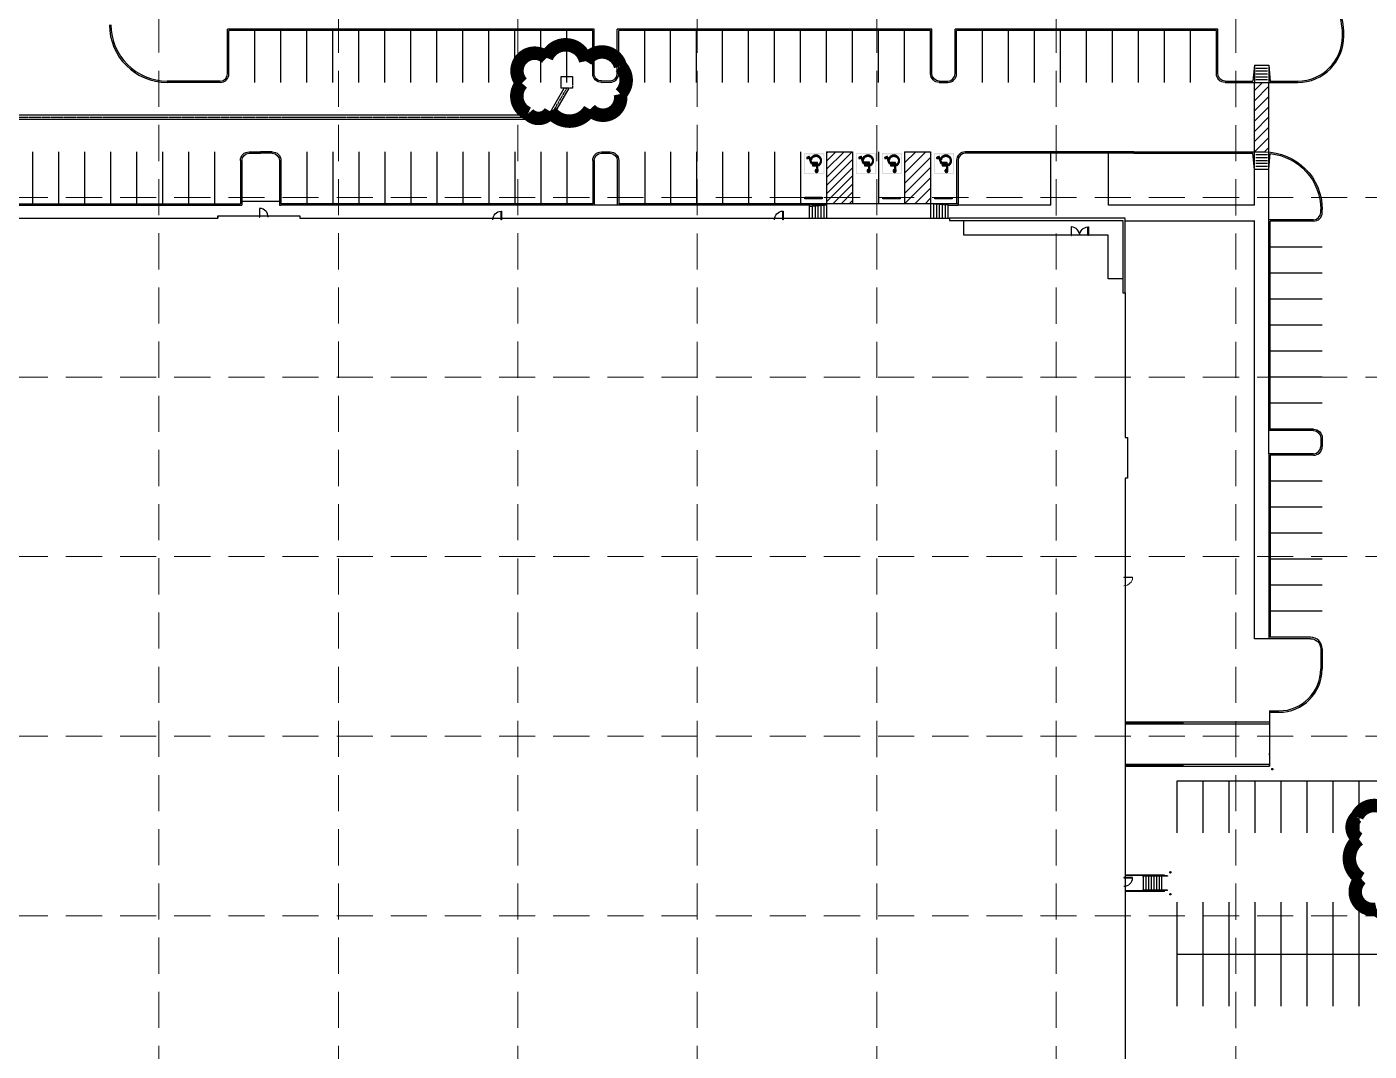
# Model space of a CAD drawing. Header units: inches. Extents: x 2412594 to 2415086, y 7034205 to 7038188.
# Drawn here: x 2413546.1 to 2414010.9, y 7036460.4 to 7036814.9 of the extents above; entities that cross this region are included whole.
import ezdxf

# ---------------------------------------------------------------- set-up
doc = ezdxf.new("R2010")
doc.units = ezdxf.units.IN
doc.header["$MEASUREMENT"] = 0
for name, pattern in [('2752-06.112 Base Storm$0$CNTRLN', [1.125, 0.75, -0.125, 0.125, -0.125]), ('HIDDEN', [0.375, 0.25, -0.125]), ('HIDDEN2', [0.1875, 0.125, -0.0625])]:
    doc.linetypes.add(name, pattern=pattern)
for name, color, linetype in [('2752-06.112 Base Storm$0$P-STORM', 11, 'Continuous'), ('GRID', 254, 'HIDDEN'), ('LEGEND', 7, 'Continuous'), ('P-BLDG', 7, 'Continuous'), ('P-PVMT', 3, 'Continuous'), ('P-STRIPE', 10, 'Continuous'), ('STORM', 5, '2752-06.112 Base Storm$0$CNTRLN')]:
    doc.layers.add(name, color=color, linetype=linetype)

msp = doc.modelspace()

# ---------------------------------------------------------------- hatches: boundary and pattern name
at = {"layer": 'P-STRIPE'}
h = msp.add_hatch(dxfattribs=at)
h.set_pattern_fill('ANSI31', color=252, scale=20, style=0)
h.set_pattern_definition([(45, (2413971.18, 7036771.6093), (-1.76777, 1.76777), [])])
h.paths.add_polyline_path([(2413976.18, 7036795.61), (2413971.18, 7036795.61), (2413971.18, 7036771.61), (2413974.68, 7036771.61, -0.01877), (2413976.18, 7036771.55)])
h = msp.add_hatch(color=252, dxfattribs=at)
edge = h.paths.add_edge_path()
edge.add_spline(control_points=[(2413817.64, 7036769.45), (2413818.9, 7036771.83), (2413820.77, 7036769.9), (2413822.65, 7036767.96), (2413820.23, 7036766.78), (2413820.21, 7036767.01), (2413820.19, 7036767.24), (2413822.13, 7036768.47), (2413820.25, 7036769.79), (2413818.37, 7036771.11), (2413817.87, 7036768.87), (2413817.75, 7036769.16), (2413817.64, 7036769.45)], knot_values=[0, 0, 0, 0.125, 0.125, 0.25, 0.25, 0.5, 0.5, 0.625, 0.625, 0.75, 0.75, 1, 1, 1], weights=[1, 0.588082, 1, 0.588082, 1, 1, 1, 0.555567, 1, 0.555567, 1, 1, 1], degree=2, periodic=0)
h = msp.add_hatch(color=252, dxfattribs=at)
edge = h.paths.add_edge_path()
edge.add_spline(control_points=[(2413835.64, 7036769.47), (2413836.9, 7036771.85), (2413838.78, 7036769.92), (2413840.66, 7036767.99), (2413838.24, 7036766.8), (2413838.22, 7036767.03), (2413838.2, 7036767.26), (2413840.14, 7036768.49), (2413838.26, 7036769.82), (2413836.37, 7036771.14), (2413835.87, 7036768.89), (2413835.76, 7036769.18), (2413835.64, 7036769.47)], knot_values=[0, 0, 0, 0.125, 0.125, 0.25, 0.25, 0.5, 0.5, 0.625, 0.625, 0.75, 0.75, 1, 1, 1], weights=[1, 0.588082, 1, 0.588082, 1, 1, 1, 0.555567, 1, 0.555567, 1, 1, 1], degree=2, periodic=0)
h = msp.add_hatch(color=252, dxfattribs=at)
edge = h.paths.add_edge_path()
edge.add_spline(control_points=[(2413844.64, 7036769.45), (2413845.9, 7036771.83), (2413847.78, 7036769.9), (2413849.65, 7036767.96), (2413847.24, 7036766.78), (2413847.22, 7036767.01), (2413847.2, 7036767.24), (2413849.14, 7036768.47), (2413847.26, 7036769.79), (2413845.37, 7036771.11), (2413844.87, 7036768.87), (2413844.76, 7036769.16), (2413844.64, 7036769.45)], knot_values=[0, 0, 0, 0.125, 0.125, 0.25, 0.25, 0.5, 0.5, 0.625, 0.625, 0.75, 0.75, 1, 1, 1], weights=[1, 0.588082, 1, 0.588082, 1, 1, 1, 0.555567, 1, 0.555567, 1, 1, 1], degree=2, periodic=0)
h = msp.add_hatch(dxfattribs=at)
h.set_pattern_fill('ANSI31', color=252, scale=20, style=0)
h.set_pattern_definition([(45, (2413850.0533, 7036753.6093), (-1.76777, 1.76777), [])])
h.paths.add_polyline_path([(2413859.05, 7036771.61), (2413850.05, 7036771.61), (2413850.05, 7036753.61), (2413859.05, 7036753.61)])
h = msp.add_hatch(color=252, dxfattribs=at)
edge = h.paths.add_edge_path()
edge.add_spline(control_points=[(2413862.61, 7036769.45), (2413863.87, 7036771.83), (2413865.75, 7036769.9), (2413867.62, 7036767.96), (2413865.2, 7036766.78), (2413865.18, 7036767.01), (2413865.16, 7036767.24), (2413867.11, 7036768.47), (2413865.22, 7036769.79), (2413863.34, 7036771.11), (2413862.84, 7036768.87), (2413862.72, 7036769.16), (2413862.61, 7036769.45)], knot_values=[0, 0, 0, 0.125, 0.125, 0.25, 0.25, 0.5, 0.5, 0.625, 0.625, 0.75, 0.75, 1, 1, 1], weights=[1, 0.588082, 1, 0.588082, 1, 1, 1, 0.555567, 1, 0.555567, 1, 1, 1], degree=2, periodic=0)
h = msp.add_hatch(color=252, dxfattribs=at)
h.paths.add_polyline_path([(2413821.97, 7036770.8), (2413821.97, 7036764.29), (2413815.45, 7036764.29), (2413815.45, 7036770.8)], flags=16)
h.paths.add_polyline_path([(2413822.21, 7036771.05), (2413815.21, 7036771.05), (2413815.21, 7036764.05), (2413822.21, 7036764.05)])
h = msp.add_hatch(color=252, dxfattribs=at)
edge = h.paths.add_edge_path()
edge.add_spline(control_points=[(2413819.85, 7036767.96), (2413819.98, 7036766.51), (2413820.1, 7036765.07), (2413820.1, 7036765.07), (2413820.1, 7036765.07), (2413820.15, 7036764.5), (2413819.58, 7036764.49), (2413819.01, 7036764.48), (2413819.04, 7036765.05), (2413819.07, 7036765.62), (2413819.64, 7036765.55), (2413819.59, 7036766.15), (2413819.53, 7036766.75), (2413818.82, 7036766.75), (2413818.11, 7036766.75), (2413818.11, 7036766.97), (2413818.11, 7036767.18), (2413818.81, 7036767.18), (2413819.5, 7036767.18), (2413819.48, 7036767.36), (2413819.47, 7036767.54), (2413818.55, 7036767.54), (2413817.64, 7036767.54), (2413817.25, 7036768.5), (2413816.87, 7036769.47), (2413816.58, 7036769.36), (2413816.28, 7036769.24), (2413816.2, 7036769.44), (2413816.13, 7036769.63), (2413816.62, 7036769.83), (2413817.11, 7036770.02), (2413817.52, 7036768.99), (2413817.93, 7036767.96), (2413818.89, 7036767.96), (2413819.85, 7036767.96)], knot_values=[0, 0, 0, 0.066667, 0.066667, 0.133333, 0.133333, 0.155556, 0.155556, 0.177778, 0.177778, 0.2, 0.2, 0.266667, 0.266667, 0.333333, 0.333333, 0.4, 0.4, 0.466667, 0.466667, 0.533333, 0.533333, 0.6, 0.6, 0.666667, 0.666667, 0.733333, 0.733333, 0.8, 0.8, 0.866667, 0.866667, 0.933333, 0.933333, 1, 1, 1], weights=[1, 1, 1, 1, 1, 0.682014, 1, 0.682014, 1, 0.682014, 1, 1, 1, 1, 1, 1, 1, 1, 1, 1, 1, 1, 1, 1, 1, 1, 1, 1, 1, 1, 1, 1, 1, 1, 1], degree=2, periodic=0)
h = msp.add_hatch(color=252, dxfattribs=at)
h.paths.add_polyline_path([(2413839.97, 7036770.83), (2413839.97, 7036764.31), (2413833.46, 7036764.31), (2413833.46, 7036770.83)], flags=16)
h.paths.add_polyline_path([(2413840.21, 7036771.07), (2413833.22, 7036771.07), (2413833.22, 7036764.07), (2413840.21, 7036764.07)])
h = msp.add_hatch(color=252, dxfattribs=at)
edge = h.paths.add_edge_path()
edge.add_spline(control_points=[(2413837.86, 7036767.98), (2413837.98, 7036766.54), (2413838.11, 7036765.09), (2413838.11, 7036765.09), (2413838.11, 7036765.09), (2413838.16, 7036764.52), (2413837.59, 7036764.51), (2413837.02, 7036764.5), (2413837.05, 7036765.07), (2413837.08, 7036765.64), (2413837.64, 7036765.57), (2413837.59, 7036766.18), (2413837.54, 7036766.78), (2413836.83, 7036766.78), (2413836.12, 7036766.78), (2413836.12, 7036766.99), (2413836.12, 7036767.2), (2413836.81, 7036767.2), (2413837.5, 7036767.2), (2413837.49, 7036767.38), (2413837.47, 7036767.56), (2413836.56, 7036767.56), (2413835.64, 7036767.56), (2413835.26, 7036768.53), (2413834.87, 7036769.5), (2413834.58, 7036769.38), (2413834.29, 7036769.26), (2413834.21, 7036769.46), (2413834.13, 7036769.65), (2413834.62, 7036769.85), (2413835.11, 7036770.04), (2413835.52, 7036769.01), (2413835.93, 7036767.98), (2413836.89, 7036767.98), (2413837.86, 7036767.98)], knot_values=[0, 0, 0, 0.066667, 0.066667, 0.133333, 0.133333, 0.155556, 0.155556, 0.177778, 0.177778, 0.2, 0.2, 0.266667, 0.266667, 0.333333, 0.333333, 0.4, 0.4, 0.466667, 0.466667, 0.533333, 0.533333, 0.6, 0.6, 0.666667, 0.666667, 0.733333, 0.733333, 0.8, 0.8, 0.866667, 0.866667, 0.933333, 0.933333, 1, 1, 1], weights=[1, 1, 1, 1, 1, 0.682014, 1, 0.682014, 1, 0.682014, 1, 1, 1, 1, 1, 1, 1, 1, 1, 1, 1, 1, 1, 1, 1, 1, 1, 1, 1, 1, 1, 1, 1, 1, 1], degree=2, periodic=0)
h = msp.add_hatch(color=252, dxfattribs=at)
h.paths.add_polyline_path([(2413848.97, 7036770.8), (2413848.97, 7036764.29), (2413842.46, 7036764.29), (2413842.46, 7036770.8)], flags=16)
h.paths.add_polyline_path([(2413849.21, 7036771.05), (2413842.22, 7036771.05), (2413842.22, 7036764.05), (2413849.21, 7036764.05)])
h = msp.add_hatch(color=252, dxfattribs=at)
edge = h.paths.add_edge_path()
edge.add_spline(control_points=[(2413846.86, 7036767.96), (2413846.98, 7036766.51), (2413847.11, 7036765.07), (2413847.11, 7036765.07), (2413847.11, 7036765.07), (2413847.16, 7036764.5), (2413846.59, 7036764.49), (2413846.02, 7036764.48), (2413846.05, 7036765.05), (2413846.08, 7036765.62), (2413846.64, 7036765.55), (2413846.59, 7036766.15), (2413846.54, 7036766.75), (2413845.83, 7036766.75), (2413845.12, 7036766.75), (2413845.12, 7036766.97), (2413845.12, 7036767.18), (2413845.81, 7036767.18), (2413846.5, 7036767.18), (2413846.49, 7036767.36), (2413846.47, 7036767.54), (2413845.56, 7036767.54), (2413844.64, 7036767.54), (2413844.26, 7036768.5), (2413843.87, 7036769.47), (2413843.58, 7036769.36), (2413843.29, 7036769.24), (2413843.21, 7036769.44), (2413843.13, 7036769.63), (2413843.62, 7036769.83), (2413844.11, 7036770.02), (2413844.52, 7036768.99), (2413844.93, 7036767.96), (2413845.89, 7036767.96), (2413846.86, 7036767.96)], knot_values=[0, 0, 0, 0.066667, 0.066667, 0.133333, 0.133333, 0.155556, 0.155556, 0.177778, 0.177778, 0.2, 0.2, 0.266667, 0.266667, 0.333333, 0.333333, 0.4, 0.4, 0.466667, 0.466667, 0.533333, 0.533333, 0.6, 0.6, 0.666667, 0.666667, 0.733333, 0.733333, 0.8, 0.8, 0.866667, 0.866667, 0.933333, 0.933333, 1, 1, 1], weights=[1, 1, 1, 1, 1, 0.682014, 1, 0.682014, 1, 0.682014, 1, 1, 1, 1, 1, 1, 1, 1, 1, 1, 1, 1, 1, 1, 1, 1, 1, 1, 1, 1, 1, 1, 1, 1, 1], degree=2, periodic=0)
h = msp.add_hatch(color=252, dxfattribs=at)
h.paths.add_polyline_path([(2413866.94, 7036770.8), (2413866.94, 7036764.29), (2413860.42, 7036764.29), (2413860.42, 7036770.8)], flags=16)
h.paths.add_polyline_path([(2413867.18, 7036771.05), (2413860.18, 7036771.05), (2413860.18, 7036764.05), (2413867.18, 7036764.05)])
h = msp.add_hatch(color=252, dxfattribs=at)
edge = h.paths.add_edge_path()
edge.add_spline(control_points=[(2413864.82, 7036767.96), (2413864.95, 7036766.51), (2413865.08, 7036765.07), (2413865.08, 7036765.07), (2413865.08, 7036765.07), (2413865.13, 7036764.5), (2413864.56, 7036764.49), (2413863.98, 7036764.48), (2413864.01, 7036765.05), (2413864.04, 7036765.62), (2413864.61, 7036765.55), (2413864.56, 7036766.15), (2413864.51, 7036766.75), (2413863.8, 7036766.75), (2413863.09, 7036766.75), (2413863.09, 7036766.97), (2413863.09, 7036767.18), (2413863.78, 7036767.18), (2413864.47, 7036767.18), (2413864.45, 7036767.36), (2413864.44, 7036767.54), (2413863.52, 7036767.54), (2413862.61, 7036767.54), (2413862.23, 7036768.5), (2413861.84, 7036769.47), (2413861.55, 7036769.36), (2413861.25, 7036769.24), (2413861.18, 7036769.44), (2413861.1, 7036769.63), (2413861.59, 7036769.83), (2413862.08, 7036770.02), (2413862.49, 7036768.99), (2413862.9, 7036767.96), (2413863.86, 7036767.96), (2413864.82, 7036767.96)], knot_values=[0, 0, 0, 0.066667, 0.066667, 0.133333, 0.133333, 0.155556, 0.155556, 0.177778, 0.177778, 0.2, 0.2, 0.266667, 0.266667, 0.333333, 0.333333, 0.4, 0.4, 0.466667, 0.466667, 0.533333, 0.533333, 0.6, 0.6, 0.666667, 0.666667, 0.733333, 0.733333, 0.8, 0.8, 0.866667, 0.866667, 0.933333, 0.933333, 1, 1, 1], weights=[1, 1, 1, 1, 1, 0.682014, 1, 0.682014, 1, 0.682014, 1, 1, 1, 1, 1, 1, 1, 1, 1, 1, 1, 1, 1, 1, 1, 1, 1, 1, 1, 1, 1, 1, 1, 1, 1], degree=2, periodic=0)

# ---------------------------------------------------------------- linework, layer by layer
at = {"layer": '2752-06.112 Base Storm$0$P-STORM', "color": 5}
for p, q in [((2413726.85, 7036784.36), (2413732.2, 7036793.63)), ((2413727.71, 7036782.86), (2413733.93, 7036793.63)), ((2413430.91, 7036784.36), (2413726.85, 7036784.36)), ((2413430.91, 7036782.86), (2413727.71, 7036782.86))]:
    msp.add_line(p, q, dxfattribs=at)
at = {"layer": 'GRID', "color": 252, "linetype": 'HIDDEN', "lineweight": 0, "ltscale": 50}
for p, q in [((2413591.83, 7034518.43), (2413591.83, 7038123.05)), ((2413653.98, 7034518.42), (2413653.98, 7038123.05)), ((2413716.13, 7034518.41), (2413716.13, 7038123.05)), ((2413778.27, 7034518.4), (2413778.27, 7038123.05)), ((2413840.42, 7034518.39), (2413840.42, 7038123.05)), ((2413902.57, 7034518.38), (2413902.57, 7038123.05)), ((2413964.71, 7034518.37), (2413964.71, 7038123.05)), ((2412659.63, 7036755.83), (2415021.2, 7036755.83)), ((2412659.63, 7036693.68), (2415021.2, 7036693.68)), ((2412659.63, 7036631.54), (2415021.2, 7036631.54)), ((2412659.63, 7036569.39), (2415021.2, 7036569.39)), ((2412659.63, 7036507.24), (2415021.2, 7036507.24))]:
    msp.add_line(p, q, dxfattribs=at)
at = {"layer": 'LEGEND', "color": 170, "ltscale": 100, "const_width": 4.66}
for points in [[(2413741.07, 7036786.3, 0.520567), (2413741.07, 7036786.3, 0.765195), (2413751.61, 7036791.61, 0.417879), (2413751.68, 7036801.16, 0.6649), (2413739.63, 7036803, 0.744833), (2413726.04, 7036804.14, 0.975642), (2413717.57, 7036795.39, 0.520567), (2413719.68, 7036784.85, 0.520567), (2413727.41, 7036785.56, 0.540264), (2413741.07, 7036786.3)], [(2414008.15, 7036520.07, 0.520567), (2414008.15, 7036520.07, 0.765195), (2414013.46, 7036509.52, 0.417879), (2414023.01, 7036509.46, 0.6649), (2414024.85, 7036521.51, 0.744833), (2414025.99, 7036535.1, 0.975642), (2414017.24, 7036543.57, 0.520567), (2414006.71, 7036541.46, 0.520567), (2414007.41, 7036533.73, 0.540264), (2414008.15, 7036520.07)]]:
    msp.add_lwpolyline(points, format="xyb", close=True, dxfattribs=at)
at = {"layer": 'P-BLDG', "color": 7}
for p, q in [((2413612.3, 7036748.63), (2413612.3, 7036749.47)), ((2413612.3, 7036749.47), (2413640.63, 7036749.47)), ((2413640.63, 7036749.47), (2413640.63, 7036748.63)), ((2413870.52, 7036742.8), (2413870.52, 7036747.8)), ((2413920.6, 7036742.8), (2413870.52, 7036742.8)), ((2413920.6, 7036727.71), (2413920.6, 7036742.8)), ((2413925.6, 7036727.71), (2413920.6, 7036727.71))]:
    msp.add_line(p, q, dxfattribs=at)
at = {"layer": 'P-BLDG', "color": 7, "linetype": 'HIDDEN2'}
for p, q in [((2413926.44, 7036748.63), (2413865.6, 7036748.63)), ((2413926.44, 7036722.8), (2413926.44, 7036748.63))]:
    msp.add_line(p, q, dxfattribs=at)
at = {"layer": 'P-BLDG', "color": 7, "linetype": 'Continuous', "lineweight": 30}
for p, q in [((2413940.11, 7036521.26), (2413926.44, 7036521.26)), ((2413940.11, 7036521.13), (2413926.44, 7036521.13)), ((2413941.11, 7036521.01), (2413932.44, 7036521.01)), ((2413932.44, 7036521.01), (2413932.44, 7036520.88)), ((2413941.11, 7036520.88), (2413932.44, 7036520.88)), ((2413932.78, 7036521.01), (2413932.78, 7036521.13)), ((2413932.78, 7036516.05), (2413932.78, 7036520.88)), ((2413933.69, 7036521.01), (2413933.69, 7036521.13)), ((2413933.69, 7036516.05), (2413933.69, 7036520.88)), ((2413934.61, 7036521.01), (2413934.61, 7036521.13)), ((2413934.61, 7036516.05), (2413934.61, 7036520.88)), ((2413935.53, 7036521.01), (2413935.53, 7036521.13)), ((2413935.53, 7036516.05), (2413935.53, 7036520.88)), ((2413936.44, 7036521.01), (2413936.44, 7036521.13)), ((2413936.44, 7036516.05), (2413936.44, 7036520.88)), ((2413937.36, 7036521.01), (2413937.36, 7036521.13)), ((2413937.36, 7036516.05), (2413937.36, 7036520.88)), ((2413938.28, 7036521.01), (2413938.28, 7036521.13)), ((2413938.28, 7036516.05), (2413938.28, 7036520.88)), ((2413939.19, 7036521.01), (2413939.19, 7036521.13)), ((2413939.19, 7036516.05), (2413939.19, 7036520.88)), ((2413940.11, 7036521.13), (2413940.11, 7036521.26)), ((2413941.11, 7036521.01), (2413941.11, 7036520.88)), ((2413941.11, 7036516.05), (2413932.44, 7036516.05)), ((2413932.44, 7036515.92), (2413932.44, 7036516.05)), ((2413941.11, 7036515.92), (2413932.44, 7036515.92)), ((2413932.78, 7036515.8), (2413932.78, 7036515.92)), ((2413933.69, 7036515.8), (2413933.69, 7036515.92)), ((2413934.61, 7036515.8), (2413934.61, 7036515.92)), ((2413935.53, 7036515.8), (2413935.53, 7036515.92)), ((2413936.44, 7036515.8), (2413936.44, 7036515.92)), ((2413937.36, 7036515.8), (2413937.36, 7036515.92)), ((2413938.28, 7036515.8), (2413938.28, 7036515.92)), ((2413939.19, 7036515.8), (2413939.19, 7036515.92)), ((2413941.11, 7036515.92), (2413941.11, 7036516.05)), ((2413940.11, 7036515.8), (2413926.44, 7036515.8)), ((2413940.11, 7036515.67), (2413926.44, 7036515.67)), ((2413940.11, 7036515.67), (2413940.11, 7036515.8))]:
    msp.add_line(p, q, dxfattribs=at)
at = {"layer": 'P-BLDG', "color": 7}
msp.add_lwpolyline([(2413326.44, 7036338.63), (2413326.44, 7036658.63), (2413325.6, 7036658.63), (2413325.6, 7036672.8), (2413326.44, 7036672.8), (2413326.44, 7036722.8), (2413327.27, 7036722.8), (2413327.27, 7036747.8), (2413387.27, 7036747.8), (2413387.27, 7036748.63), (2413612.27, 7036748.63), (2413612.27, 7036749.46), (2413640.6, 7036749.46), (2413640.6, 7036748.63), (2413865.6, 7036748.63), (2413865.6, 7036747.8), (2413925.6, 7036747.8), (2413925.6, 7036722.8), (2413926.44, 7036722.8), (2413926.44, 7036672.8), (2413927.27, 7036672.8), (2413927.27, 7036658.63), (2413926.44, 7036658.63), (2413926.44, 7036338.63)], dxfattribs=at)
for points in [[(2413626.77, 7036749.04), (2413626.77, 7036752.04), (2413626.63, 7036752.04), (2413626.63, 7036749.04)], [(2413807.85, 7036748.11), (2413807.85, 7036751.11), (2413807.99, 7036751.11), (2413807.99, 7036748.11)], [(2413907.83, 7036742.61), (2413907.83, 7036745.61), (2413907.69, 7036745.61), (2413907.69, 7036742.61)]]:
    msp.add_lwpolyline(points, close=True, dxfattribs=at)
at = {"layer": 'P-BLDG', "color": 7, "extrusion": (0, 0, -1)}
for points in [[(-2413710.31, 7036748.09), (-2413710.31, 7036751.09), (-2413710.46, 7036751.09), (-2413710.46, 7036748.09)], [(-2413913.54, 7036742.61), (-2413913.54, 7036745.61), (-2413913.69, 7036745.61), (-2413913.69, 7036742.61)], [(-2413926.03, 7036520.32), (-2413929.03, 7036520.32), (-2413929.03, 7036520.46), (-2413926.03, 7036520.46)]]:
    msp.add_lwpolyline(points, close=True, dxfattribs=at)
at = {"layer": 'P-BLDG', "color": 7, "linetype": 'Continuous', "lineweight": 13, "extrusion": (0, 0, -1)}
msp.add_lwpolyline([(-2413926.03, 7036624.32), (-2413929.03, 7036624.32), (-2413929.03, 7036624.46), (-2413926.03, 7036624.46)], close=True, dxfattribs=at)
at = {"layer": 'P-BLDG', "color": 7, "linetype": 'Continuous', "lineweight": 30}
for centre in [(2413942.11, 7036522.26), (2413942.11, 7036514.67)]:
    msp.add_circle(centre, 0.25, dxfattribs=at)
at = {"layer": 'P-BLDG', "color": 7}
for centre, start, end in [((2413626.63, 7036749.04), 359.9999, 87.2137), ((2413907.69, 7036742.61), 359.9999, 87.2137), ((2413926.03, 7036520.46), 269.9999, 357.2137)]:
    msp.add_arc(centre, 3, start, end, dxfattribs=at)
at = {"layer": 'P-BLDG', "color": 7, "extrusion": (0, 0, -1)}
for centre in [(-2413710.46, 7036748.09), (-2413807.99, 7036748.11), (-2413913.69, 7036742.61)]:
    msp.add_arc(centre, 3, 359.9999, 87.2137, dxfattribs=at)
at = {"layer": 'P-BLDG', "color": 7, "linetype": 'Continuous', "lineweight": 13}
msp.add_arc((2413926.03, 7036624.46), 3, 269.9999, 357.2137, dxfattribs=at)
at = {"layer": 'P-PVMT', "color": 7}
for p, q in [((2413742.55, 7036814.11), (2413615.55, 7036814.11)), ((2413615.55, 7036798.61), (2413615.55, 7036814.11)), ((2413742.05, 7036813.61), (2413616.05, 7036813.61)), ((2413616.05, 7036798.61), (2413616.05, 7036813.61)), ((2413742.05, 7036798.64), (2413742.05, 7036813.61)), ((2413742.55, 7036798.64), (2413742.55, 7036814.11)), ((2413750.55, 7036798.67), (2413750.55, 7036814.11)), ((2413751.05, 7036814.11), (2413750.55, 7036814.11)), ((2413859.54, 7036814.11), (2413751.05, 7036814.11)), ((2413751.05, 7036798.67), (2413751.05, 7036813.61)), ((2413859.04, 7036813.61), (2413751.05, 7036813.61)), ((2413859.04, 7036798.61), (2413859.04, 7036813.61)), ((2413859.54, 7036798.61), (2413859.54, 7036814.11)), ((2413867.54, 7036798.61), (2413867.54, 7036814.11)), ((2413868.04, 7036814.11), (2413867.54, 7036814.11)), ((2413958.54, 7036814.11), (2413868.04, 7036814.11)), ((2413868.04, 7036798.61), (2413868.04, 7036813.61)), ((2413958.04, 7036813.61), (2413868.04, 7036813.61)), ((2413958.04, 7036798.61), (2413958.04, 7036813.61)), ((2413958.54, 7036798.61), (2413958.54, 7036814.11)), ((2414001.68, 7036811.61), (2414001.68, 7036812.14)), ((2414002.18, 7036811.61), (2414002.18, 7036812.14)), ((2413971.18, 7036801.61), (2413970.68, 7036796.11)), ((2413971.18, 7036801.61), (2413976.18, 7036801.61)), ((2413971.18, 7036801.61), (2413971.18, 7036795.61)), ((2413971.68, 7036800.61), (2413975.68, 7036800.61)), ((2413971.68, 7036799.61), (2413975.68, 7036799.61)), ((2413976.18, 7036801.61), (2413976.68, 7036796.11)), ((2413976.18, 7036801.61), (2413976.18, 7036795.61)), ((2413613.05, 7036796.11), (2413594.68, 7036796.11)), ((2413613.05, 7036795.61), (2413594.68, 7036795.61)), ((2413745.07, 7036796.14), (2413748.07, 7036796.17)), ((2413745.07, 7036795.64), (2413748.07, 7036795.67)), ((2413862.04, 7036796.11), (2413865.04, 7036796.11)), ((2413862.04, 7036795.61), (2413865.04, 7036795.61)), ((2413961.04, 7036796.11), (2413970.68, 7036796.11)), ((2413961.04, 7036795.61), (2413986.18, 7036795.61)), ((2413971.68, 7036798.61), (2413975.68, 7036798.61)), ((2413971.68, 7036797.61), (2413975.68, 7036797.61)), ((2413971.68, 7036796.61), (2413975.68, 7036796.61)), ((2413976.68, 7036796.11), (2413986.18, 7036796.11)), ((2413623.05, 7036771.61), (2413627.05, 7036771.61)), ((2413631.05, 7036771.61), (2413627.05, 7036771.61)), ((2413745.05, 7036771.61), (2413748.05, 7036771.61)), ((2413929.44, 7036771.61), (2413871.05, 7036771.61)), ((2413900.7, 7036753.11), (2413900.7, 7036771.61)), ((2413920.62, 7036753.11), (2413920.62, 7036771.61)), ((2413929.44, 7036771.61), (2413974.68, 7036771.61)), ((2413971.18, 7036753.11), (2413971.18, 7036771.61)), ((2413976.18, 7036748.11), (2413976.18, 7036771.55)), ((2413620.05, 7036768.61), (2413620.05, 7036753.61)), ((2413620.55, 7036768.61), (2413620.55, 7036753.11)), ((2413623.05, 7036771.11), (2413627.05, 7036771.11)), ((2413631.05, 7036771.11), (2413627.05, 7036771.11)), ((2413633.55, 7036768.61), (2413633.55, 7036753.11)), ((2413634.05, 7036768.61), (2413634.05, 7036753.61)), ((2413742.05, 7036768.61), (2413742.05, 7036753.61)), ((2413742.55, 7036768.61), (2413742.55, 7036753.11)), ((2413745.05, 7036771.11), (2413748.05, 7036771.11)), ((2413750.55, 7036768.61), (2413750.55, 7036753.11)), ((2413751.05, 7036768.61), (2413751.05, 7036753.61)), ((2413868.05, 7036768.61), (2413868.05, 7036753.61)), ((2413868.55, 7036768.61), (2413868.55, 7036753.11)), ((2413929.44, 7036771.11), (2413871.05, 7036771.11)), ((2413929.44, 7036771.11), (2413970.68, 7036771.11)), ((2413971.18, 7036765.55), (2413970.68, 7036771.11)), ((2413976.18, 7036765.55), (2413976.68, 7036771.01)), ((2413976.18, 7036765.55), (2413971.18, 7036765.55)), ((2413512.05, 7036753.61), (2413620.05, 7036753.61)), ((2413512.05, 7036753.11), (2413620.55, 7036753.11)), ((2413633.55, 7036754.47), (2413620.55, 7036754.47)), ((2413633.55, 7036753.11), (2413634.05, 7036753.11)), ((2413742.05, 7036753.61), (2413634.05, 7036753.61)), ((2413742.55, 7036753.11), (2413634.05, 7036753.11)), ((2413750.55, 7036753.11), (2413742.55, 7036753.11)), ((2413823.04, 7036753.11), (2413750.55, 7036753.11)), ((2413868.55, 7036753.61), (2413751.05, 7036753.61)), ((2413817.04, 7036753.11), (2413817.04, 7036748.63)), ((2413823.04, 7036753.11), (2413817.04, 7036752.61)), ((2413823.04, 7036753.61), (2413823.04, 7036748.63)), ((2413823.04, 7036753.11), (2413823.04, 7036748.63)), ((2413859.05, 7036753.61), (2413859.05, 7036748.64)), ((2413859.05, 7036753.61), (2413859.05, 7036748.64)), ((2413865.05, 7036753.11), (2413859.05, 7036753.61)), ((2413865.05, 7036753.61), (2413865.05, 7036748.64)), ((2413865.05, 7036753.11), (2413868.55, 7036753.11)), ((2413900.7, 7036753.11), (2413868.55, 7036753.11)), ((2413971.18, 7036753.11), (2413920.62, 7036753.11)), ((2413994.18, 7036750.61), (2413994.18, 7036751.61)), ((2413994.68, 7036750.61), (2413994.68, 7036751.61)), ((2413926.46, 7036747.77), (2413971.18, 7036747.77)), ((2413971.18, 7036603.11), (2413971.18, 7036747.8)), ((2413991.68, 7036748.11), (2413976.18, 7036748.11)), ((2413976.18, 7036675.11), (2413976.18, 7036748.11)), ((2413991.68, 7036747.61), (2413976.68, 7036747.61)), ((2413976.68, 7036675.61), (2413976.68, 7036747.61)), ((2413976.18, 7036679.11), (2413976.18, 7036675.11)), ((2413991.68, 7036675.11), (2413976.18, 7036675.11)), ((2413976.18, 7036667.11), (2413976.18, 7036675.11)), ((2413991.68, 7036675.61), (2413976.68, 7036675.61)), ((2413994.18, 7036672.61), (2413994.18, 7036669.61)), ((2413994.68, 7036672.61), (2413994.68, 7036669.61)), ((2413991.68, 7036667.11), (2413976.18, 7036667.11)), ((2413976.18, 7036667.11), (2413976.18, 7036603.11)), ((2413991.68, 7036666.61), (2413976.68, 7036666.61)), ((2413976.68, 7036666.61), (2413976.68, 7036603.61)), ((2413976.18, 7036603.11), (2413971.18, 7036603.11)), ((2413990.68, 7036603.11), (2413976.18, 7036603.11)), ((2413990.68, 7036603.61), (2413976.68, 7036603.61)), ((2413994.18, 7036599.61), (2413994.18, 7036592.63)), ((2413994.68, 7036599.61), (2413994.68, 7036592.63)), ((2413976.44, 7036578.13), (2413979.68, 7036578.13)), ((2413976.44, 7036578.13), (2413976.44, 7036559.63)), ((2413976.44, 7036577.63), (2413979.68, 7036577.63)), ((2413926.44, 7036574.3), (2413976.44, 7036574.3)), ((2413946.44, 7036574.02), (2413926.44, 7036574.02)), ((2413946.44, 7036573.91), (2413926.44, 7036573.91)), ((2413926.44, 7036573.63), (2413976.44, 7036573.63)), ((2413946.44, 7036574.02), (2413946.44, 7036573.91)), ((2413976.44, 7036563.46), (2413976.44, 7036562.8)), ((2413976.44, 7036562.8), (2413976.44, 7036563.46)), ((2413926.44, 7036559.63), (2413976.44, 7036559.63)), ((2413946.44, 7036559.35), (2413926.44, 7036559.35)), ((2413946.44, 7036559.24), (2413926.44, 7036559.24)), ((2413926.44, 7036558.96), (2413976.44, 7036558.96)), ((2413946.44, 7036559.35), (2413946.44, 7036559.24)), ((2413976.44, 7036559.63), (2413976.44, 7036558.96)), ((2413976.44, 7036558.96), (2413976.44, 7036559.63))]:
    msp.add_line(p, q, dxfattribs=at)
msp.add_circle((2413977.44, 7036557.96), 0.25, dxfattribs=at)
for centre, radius, start, end in [((2413977.18, 7036812.14), 25, 0, 90.046), ((2413977.18, 7036812.14), 24.5, 0, 90.046), ((2413594.68, 7036815.61), 20, 180, 270), ((2413594.68, 7036815.61), 19.5, 180, 270), ((2413986.18, 7036811.61), 15.5, 270, 0), ((2413986.18, 7036811.61), 16, 270, 0), ((2413613.05, 7036798.61), 3, 270, 0), ((2413613.05, 7036798.61), 2.5, 270, 0), ((2413748.05, 7036798.67), 3, 270.5573, 0), ((2413748.05, 7036798.67), 2.5, 270.5573, 0), ((2413865.04, 7036798.61), 3, 270, 0), ((2413865.04, 7036798.61), 2.5, 270, 0), ((2413871.05, 7036768.61), 3, 90, 180), ((2413871.05, 7036768.61), 2.5, 90, 180), ((2413991.68, 7036750.61), 3, 270, 0), ((2413991.68, 7036750.61), 2.5, 270, 0), ((2413991.68, 7036669.61), 3, 270, 0), ((2413991.68, 7036669.61), 2.5, 270, 0), ((2413990.68, 7036599.61), 4, 0, 90), ((2413979.68, 7036592.63), 15, 270, 0), ((2413979.68, 7036592.63), 14.5, 270, 0)]:
    msp.add_arc(centre, radius, start, end, dxfattribs=at)
at = {"layer": 'P-PVMT', "color": 7, "extrusion": (0, 0, -1)}
for centre, radius, start, end in [((-2413745.05, 7036798.64), 3, 269.4427, 0), ((-2413745.05, 7036798.64), 2.5, 269.4427, 0), ((-2413862.04, 7036798.61), 3, 270, 0), ((-2413862.04, 7036798.61), 2.5, 270, 0), ((-2413961.04, 7036798.61), 3, 270, 0), ((-2413961.04, 7036798.61), 2.5, 270, 0), ((-2413623.05, 7036768.61), 3, 0, 90), ((-2413631.05, 7036768.61), 3, 90, 180), ((-2413745.05, 7036768.61), 3, 0, 90), ((-2413748.05, 7036768.61), 3, 90, 180), ((-2413974.68, 7036751.61), 20, 90, 180), ((-2413623.05, 7036768.61), 2.5, 0, 90), ((-2413631.05, 7036768.61), 2.5, 90, 180), ((-2413745.05, 7036768.61), 2.5, 0, 90), ((-2413748.05, 7036768.61), 2.5, 90, 180), ((-2413974.68, 7036751.61), 19.5, 95.8869, 180), ((-2413991.68, 7036672.61), 3, 90, 180), ((-2413991.68, 7036672.61), 2.5, 90, 180), ((-2413990.68, 7036599.61), 3.5, 90, 180)]:
    msp.add_arc(centre, radius, start, end, dxfattribs=at)
at = {"layer": 'P-STRIPE', "color": 252}
for p, q in [((2413625.05, 7036795.61), (2413625.05, 7036813.61)), ((2413634.05, 7036795.61), (2413634.05, 7036813.61)), ((2413643.05, 7036795.61), (2413643.05, 7036813.61)), ((2413652.05, 7036795.61), (2413652.05, 7036813.61)), ((2413661.05, 7036795.61), (2413661.05, 7036813.61)), ((2413670.05, 7036795.61), (2413670.05, 7036813.61)), ((2413679.05, 7036795.61), (2413679.05, 7036813.61)), ((2413688.05, 7036795.61), (2413688.05, 7036813.61)), ((2413697.05, 7036795.61), (2413697.05, 7036813.61)), ((2413706.05, 7036795.61), (2413706.05, 7036813.61)), ((2413715.05, 7036795.61), (2413715.05, 7036813.61)), ((2413724.05, 7036795.61), (2413724.05, 7036813.61)), ((2413733.05, 7036795.61), (2413733.05, 7036813.61)), ((2413760.04, 7036795.61), (2413760.04, 7036813.61)), ((2413769.04, 7036795.61), (2413769.04, 7036813.61)), ((2413778.04, 7036795.61), (2413778.04, 7036813.61)), ((2413787.04, 7036795.61), (2413787.04, 7036813.61)), ((2413796.04, 7036795.61), (2413796.04, 7036813.61)), ((2413805.04, 7036795.61), (2413805.04, 7036813.61)), ((2413814.04, 7036795.61), (2413814.04, 7036813.61)), ((2413823.04, 7036795.61), (2413823.04, 7036813.61)), ((2413832.04, 7036795.61), (2413832.04, 7036813.61)), ((2413841.04, 7036795.61), (2413841.04, 7036813.61)), ((2413850.04, 7036795.61), (2413850.04, 7036813.61)), ((2413877.04, 7036795.61), (2413877.04, 7036813.61)), ((2413886.04, 7036795.61), (2413886.04, 7036813.61)), ((2413895.04, 7036795.61), (2413895.04, 7036813.61)), ((2413904.04, 7036795.61), (2413904.04, 7036813.61)), ((2413913.04, 7036795.61), (2413913.04, 7036813.61)), ((2413922.04, 7036795.61), (2413922.04, 7036813.61)), ((2413931.04, 7036795.61), (2413931.04, 7036813.61)), ((2413940.04, 7036795.61), (2413940.04, 7036813.61)), ((2413949.04, 7036795.61), (2413949.04, 7036813.61)), ((2413971.18, 7036771.61), (2413971.18, 7036795.61)), ((2413976.18, 7036771.55), (2413976.18, 7036795.61)), ((2413548.05, 7036771.61), (2413548.05, 7036753.61)), ((2413557.05, 7036771.61), (2413557.05, 7036753.61)), ((2413566.05, 7036771.61), (2413566.05, 7036753.61)), ((2413575.05, 7036771.61), (2413575.05, 7036753.61)), ((2413584.05, 7036771.61), (2413584.05, 7036753.61)), ((2413593.05, 7036771.61), (2413593.05, 7036753.61)), ((2413602.05, 7036771.61), (2413602.05, 7036753.61)), ((2413602.05, 7036771.61), (2413602.05, 7036753.61)), ((2413611.05, 7036771.61), (2413611.05, 7036753.61)), ((2413643.05, 7036771.61), (2413643.05, 7036753.61)), ((2413652.05, 7036771.61), (2413652.05, 7036753.61)), ((2413652.05, 7036771.61), (2413652.05, 7036753.61)), ((2413661.05, 7036771.61), (2413661.05, 7036753.61)), ((2413670.05, 7036771.61), (2413670.05, 7036753.61)), ((2413679.05, 7036771.61), (2413679.05, 7036753.61)), ((2413688.05, 7036771.61), (2413688.05, 7036753.61)), ((2413697.05, 7036771.61), (2413697.05, 7036753.61)), ((2413706.05, 7036771.61), (2413706.05, 7036753.61)), ((2413715.05, 7036771.61), (2413715.05, 7036753.61)), ((2413724.05, 7036771.61), (2413724.05, 7036753.61)), ((2413733.05, 7036771.61), (2413733.05, 7036753.61)), ((2413760.04, 7036771.61), (2413760.04, 7036753.61)), ((2413769.04, 7036771.61), (2413769.04, 7036753.61)), ((2413778.04, 7036771.61), (2413778.04, 7036753.61)), ((2413787.04, 7036771.61), (2413787.04, 7036753.61)), ((2413796.04, 7036771.61), (2413796.04, 7036753.61)), ((2413805.04, 7036771.61), (2413805.04, 7036753.61)), ((2413814.04, 7036771.61), (2413814.04, 7036753.61)), ((2413823.04, 7036771.63), (2413823.04, 7036753.63)), ((2413823.04, 7036771.22), (2413823.45, 7036771.63)), ((2413823.04, 7036768.4), (2413826.27, 7036771.63)), ((2413823.04, 7036765.57), (2413829.1, 7036771.63)), ((2413823.04, 7036762.74), (2413831.93, 7036771.63)), ((2413823.04, 7036771.63), (2413832.04, 7036771.63)), ((2413823.04, 7036771.61), (2413823.04, 7036753.61)), ((2413832.04, 7036771.63), (2413832.04, 7036753.63)), ((2413832.04, 7036771.61), (2413832.04, 7036753.61)), ((2413841.04, 7036771.61), (2413841.04, 7036753.61)), ((2413850.05, 7036771.61), (2413850.05, 7036753.61)), ((2413850.07, 7036771.61), (2413859.06, 7036771.61)), ((2413859.05, 7036771.61), (2413859.05, 7036753.61)), ((2413823.04, 7036759.91), (2413832.04, 7036768.91)), ((2413975.68, 7036770.55), (2413971.68, 7036770.55)), ((2413975.68, 7036769.55), (2413971.68, 7036769.55)), ((2413975.68, 7036768.55), (2413971.68, 7036768.55)), ((2413975.68, 7036767.55), (2413971.68, 7036767.55)), ((2413823.04, 7036757.08), (2413832.04, 7036766.08)), ((2413823.04, 7036754.25), (2413832.04, 7036763.25)), ((2413975.68, 7036766.55), (2413971.68, 7036766.55)), ((2413825.24, 7036753.63), (2413832.04, 7036760.43)), ((2413822.04, 7036753.03), (2413822.04, 7036748.63)), ((2413828.07, 7036753.63), (2413832.04, 7036757.6)), ((2413830.9, 7036753.63), (2413832.04, 7036754.77)), ((2413860.05, 7036753.53), (2413860.05, 7036748.64)), ((2413861.05, 7036753.44), (2413861.05, 7036748.64)), ((2413862.05, 7036753.36), (2413862.05, 7036748.64)), ((2413863.05, 7036753.28), (2413863.05, 7036748.64)), ((2413864.05, 7036753.19), (2413864.05, 7036748.64)), ((2413818.04, 7036752.69), (2413818.04, 7036748.63)), ((2413819.04, 7036752.78), (2413819.04, 7036748.63)), ((2413820.04, 7036752.86), (2413820.04, 7036748.63)), ((2413821.04, 7036752.94), (2413821.04, 7036748.63)), ((2413994.68, 7036738.61), (2413976.68, 7036738.61)), ((2413994.68, 7036729.61), (2413976.68, 7036729.61)), ((2413994.68, 7036720.61), (2413976.68, 7036720.61)), ((2413994.68, 7036711.61), (2413976.68, 7036711.61)), ((2413994.68, 7036702.61), (2413976.68, 7036702.61)), ((2413994.68, 7036693.61), (2413976.68, 7036693.61)), ((2413994.68, 7036684.61), (2413976.68, 7036684.61)), ((2413994.68, 7036657.61), (2413976.68, 7036657.61)), ((2413994.68, 7036648.61), (2413976.68, 7036648.61)), ((2413994.68, 7036639.61), (2413976.68, 7036639.61)), ((2413994.68, 7036630.61), (2413976.68, 7036630.61)), ((2413994.68, 7036621.61), (2413976.68, 7036621.61)), ((2413994.68, 7036612.61), (2413976.68, 7036612.61)), ((2413944.44, 7036553.96), (2414034.44, 7036553.96)), ((2413944.44, 7036535.96), (2413944.44, 7036553.96)), ((2413953.44, 7036535.96), (2413953.44, 7036553.96)), ((2413962.44, 7036535.96), (2413962.44, 7036553.96)), ((2413971.44, 7036535.96), (2413971.44, 7036553.96)), ((2413980.44, 7036535.96), (2413980.44, 7036553.96)), ((2413989.44, 7036535.96), (2413989.44, 7036553.96)), ((2413998.44, 7036535.96), (2413998.44, 7036553.96)), ((2414007.44, 7036535.96), (2414007.44, 7036553.96)), ((2413944.44, 7036475.96), (2413944.44, 7036511.96)), ((2413953.44, 7036475.96), (2413953.44, 7036511.96)), ((2413962.44, 7036475.96), (2413962.44, 7036511.96)), ((2413971.44, 7036475.96), (2413971.44, 7036511.96)), ((2413980.44, 7036475.96), (2413980.44, 7036511.96)), ((2413989.44, 7036475.96), (2413989.44, 7036511.96)), ((2413998.44, 7036475.96), (2413998.44, 7036511.96)), ((2414007.44, 7036475.96), (2414007.44, 7036511.96)), ((2413944.44, 7036493.96), (2414034.44, 7036493.96))]:
    msp.add_line(p, q, dxfattribs=at)
at = {"layer": 'P-STRIPE', "color": 252, "flags": 128}
for points in [[(2413815.54, 7036755.38), (2413815.54, 7036755.88), (2413821.54, 7036755.88), (2413821.54, 7036755.38), (2413815.54, 7036755.38)], [(2413842.55, 7036755.36), (2413842.55, 7036755.86), (2413848.55, 7036755.86), (2413848.55, 7036755.36), (2413842.55, 7036755.36)], [(2413860.55, 7036755.36), (2413860.55, 7036755.86), (2413866.55, 7036755.86), (2413866.55, 7036755.36), (2413860.55, 7036755.36)]]:
    msp.add_lwpolyline(points, dxfattribs=at)
at = {"layer": 'P-STRIPE', "color": 252}
for points, weights, knots in [([(2413819.85, 7036767.96), (2413819.98, 7036766.51), (2413820.1, 7036765.07), (2413820.1, 7036765.07), (2413820.1, 7036765.07), (2413820.15, 7036764.5), (2413819.58, 7036764.49), (2413819.01, 7036764.48), (2413819.04, 7036765.05), (2413819.07, 7036765.62), (2413819.64, 7036765.55), (2413819.59, 7036766.15), (2413819.53, 7036766.75), (2413818.82, 7036766.75), (2413818.11, 7036766.75), (2413818.11, 7036766.97), (2413818.11, 7036767.18), (2413818.81, 7036767.18), (2413819.5, 7036767.18), (2413819.48, 7036767.36), (2413819.47, 7036767.54), (2413818.55, 7036767.54), (2413817.64, 7036767.54), (2413817.25, 7036768.5), (2413816.87, 7036769.47), (2413816.58, 7036769.36), (2413816.28, 7036769.24), (2413816.2, 7036769.44), (2413816.13, 7036769.63), (2413816.62, 7036769.83), (2413817.11, 7036770.02), (2413817.52, 7036768.99), (2413817.93, 7036767.96), (2413818.89, 7036767.96), (2413819.85, 7036767.96)], [1, 1, 1, 1, 1, 0.682014096916, 1, 0.682014096916, 1, 0.682014096916, 1, 1, 1, 1, 1, 1, 1, 1, 1, 1, 1, 1, 1, 1, 1, 1, 1, 1, 1, 1, 1, 1, 1, 1, 1], [0, 0, 0, 0.066667, 0.066667, 0.133333, 0.133333, 0.155556, 0.155556, 0.177778, 0.177778, 0.2, 0.2, 0.266667, 0.266667, 0.333333, 0.333333, 0.4, 0.4, 0.466667, 0.466667, 0.533333, 0.533333, 0.6, 0.6, 0.666667, 0.666667, 0.733333, 0.733333, 0.8, 0.8, 0.866667, 0.866667, 0.933333, 0.933333, 1, 1, 1]), ([(2413817.64, 7036769.45), (2413818.9, 7036771.83), (2413820.77, 7036769.9), (2413822.65, 7036767.96), (2413820.23, 7036766.78), (2413820.21, 7036767.01), (2413820.19, 7036767.24), (2413822.13, 7036768.47), (2413820.25, 7036769.79), (2413818.37, 7036771.11), (2413817.87, 7036768.87), (2413817.75, 7036769.16), (2413817.64, 7036769.45)], [1, 0.588081654597, 1, 0.588081654597, 1, 1, 1, 0.555566877142, 1, 0.555566877142, 1, 1, 1], [0, 0, 0, 0.125, 0.125, 0.25, 0.25, 0.5, 0.5, 0.625, 0.625, 0.75, 0.75, 1, 1, 1]), ([(2413837.86, 7036767.98), (2413837.98, 7036766.54), (2413838.11, 7036765.09), (2413838.11, 7036765.09), (2413838.11, 7036765.09), (2413838.16, 7036764.52), (2413837.59, 7036764.51), (2413837.02, 7036764.5), (2413837.05, 7036765.07), (2413837.08, 7036765.64), (2413837.64, 7036765.57), (2413837.59, 7036766.18), (2413837.54, 7036766.78), (2413836.83, 7036766.78), (2413836.12, 7036766.78), (2413836.12, 7036766.99), (2413836.12, 7036767.2), (2413836.81, 7036767.2), (2413837.5, 7036767.2), (2413837.49, 7036767.38), (2413837.47, 7036767.56), (2413836.56, 7036767.56), (2413835.64, 7036767.56), (2413835.26, 7036768.53), (2413834.87, 7036769.5), (2413834.58, 7036769.38), (2413834.29, 7036769.26), (2413834.21, 7036769.46), (2413834.13, 7036769.65), (2413834.62, 7036769.85), (2413835.11, 7036770.04), (2413835.52, 7036769.01), (2413835.93, 7036767.98), (2413836.89, 7036767.98), (2413837.86, 7036767.98)], [1, 1, 1, 1, 1, 0.682014096916, 1, 0.682014096916, 1, 0.682014096916, 1, 1, 1, 1, 1, 1, 1, 1, 1, 1, 1, 1, 1, 1, 1, 1, 1, 1, 1, 1, 1, 1, 1, 1, 1], [0, 0, 0, 0.066667, 0.066667, 0.133333, 0.133333, 0.155556, 0.155556, 0.177778, 0.177778, 0.2, 0.2, 0.266667, 0.266667, 0.333333, 0.333333, 0.4, 0.4, 0.466667, 0.466667, 0.533333, 0.533333, 0.6, 0.6, 0.666667, 0.666667, 0.733333, 0.733333, 0.8, 0.8, 0.866667, 0.866667, 0.933333, 0.933333, 1, 1, 1]), ([(2413835.64, 7036769.47), (2413836.9, 7036771.85), (2413838.78, 7036769.92), (2413840.66, 7036767.99), (2413838.24, 7036766.8), (2413838.22, 7036767.03), (2413838.2, 7036767.26), (2413840.14, 7036768.49), (2413838.26, 7036769.82), (2413836.37, 7036771.14), (2413835.87, 7036768.89), (2413835.76, 7036769.18), (2413835.64, 7036769.47)], [1, 0.588081654597, 1, 0.588081654597, 1, 1, 1, 0.555566877142, 1, 0.555566877142, 1, 1, 1], [0, 0, 0, 0.125, 0.125, 0.25, 0.25, 0.5, 0.5, 0.625, 0.625, 0.75, 0.75, 1, 1, 1]), ([(2413846.86, 7036767.96), (2413846.98, 7036766.51), (2413847.11, 7036765.07), (2413847.11, 7036765.07), (2413847.11, 7036765.07), (2413847.16, 7036764.5), (2413846.59, 7036764.49), (2413846.02, 7036764.48), (2413846.05, 7036765.05), (2413846.08, 7036765.62), (2413846.64, 7036765.55), (2413846.59, 7036766.15), (2413846.54, 7036766.75), (2413845.83, 7036766.75), (2413845.12, 7036766.75), (2413845.12, 7036766.97), (2413845.12, 7036767.18), (2413845.81, 7036767.18), (2413846.5, 7036767.18), (2413846.49, 7036767.36), (2413846.47, 7036767.54), (2413845.56, 7036767.54), (2413844.64, 7036767.54), (2413844.26, 7036768.5), (2413843.87, 7036769.47), (2413843.58, 7036769.36), (2413843.29, 7036769.24), (2413843.21, 7036769.44), (2413843.13, 7036769.63), (2413843.62, 7036769.83), (2413844.11, 7036770.02), (2413844.52, 7036768.99), (2413844.93, 7036767.96), (2413845.89, 7036767.96), (2413846.86, 7036767.96)], [1, 1, 1, 1, 1, 0.682014096916, 1, 0.682014096916, 1, 0.682014096916, 1, 1, 1, 1, 1, 1, 1, 1, 1, 1, 1, 1, 1, 1, 1, 1, 1, 1, 1, 1, 1, 1, 1, 1, 1], [0, 0, 0, 0.066667, 0.066667, 0.133333, 0.133333, 0.155556, 0.155556, 0.177778, 0.177778, 0.2, 0.2, 0.266667, 0.266667, 0.333333, 0.333333, 0.4, 0.4, 0.466667, 0.466667, 0.533333, 0.533333, 0.6, 0.6, 0.666667, 0.666667, 0.733333, 0.733333, 0.8, 0.8, 0.866667, 0.866667, 0.933333, 0.933333, 1, 1, 1]), ([(2413844.64, 7036769.45), (2413845.9, 7036771.83), (2413847.78, 7036769.9), (2413849.65, 7036767.96), (2413847.24, 7036766.78), (2413847.22, 7036767.01), (2413847.2, 7036767.24), (2413849.14, 7036768.47), (2413847.26, 7036769.79), (2413845.37, 7036771.11), (2413844.87, 7036768.87), (2413844.76, 7036769.16), (2413844.64, 7036769.45)], [1, 0.588081654597, 1, 0.588081654597, 1, 1, 1, 0.555566877142, 1, 0.555566877142, 1, 1, 1], [0, 0, 0, 0.125, 0.125, 0.25, 0.25, 0.5, 0.5, 0.625, 0.625, 0.75, 0.75, 1, 1, 1]), ([(2413864.82, 7036767.96), (2413864.95, 7036766.51), (2413865.08, 7036765.07), (2413865.08, 7036765.07), (2413865.08, 7036765.07), (2413865.13, 7036764.5), (2413864.56, 7036764.49), (2413863.98, 7036764.48), (2413864.01, 7036765.05), (2413864.04, 7036765.62), (2413864.61, 7036765.55), (2413864.56, 7036766.15), (2413864.51, 7036766.75), (2413863.8, 7036766.75), (2413863.09, 7036766.75), (2413863.09, 7036766.97), (2413863.09, 7036767.18), (2413863.78, 7036767.18), (2413864.47, 7036767.18), (2413864.45, 7036767.36), (2413864.44, 7036767.54), (2413863.52, 7036767.54), (2413862.61, 7036767.54), (2413862.23, 7036768.5), (2413861.84, 7036769.47), (2413861.55, 7036769.36), (2413861.25, 7036769.24), (2413861.18, 7036769.44), (2413861.1, 7036769.63), (2413861.59, 7036769.83), (2413862.08, 7036770.02), (2413862.49, 7036768.99), (2413862.9, 7036767.96), (2413863.86, 7036767.96), (2413864.82, 7036767.96)], [1, 1, 1, 1, 1, 0.682014096916, 1, 0.682014096916, 1, 0.682014096916, 1, 1, 1, 1, 1, 1, 1, 1, 1, 1, 1, 1, 1, 1, 1, 1, 1, 1, 1, 1, 1, 1, 1, 1, 1], [0, 0, 0, 0.066667, 0.066667, 0.133333, 0.133333, 0.155556, 0.155556, 0.177778, 0.177778, 0.2, 0.2, 0.266667, 0.266667, 0.333333, 0.333333, 0.4, 0.4, 0.466667, 0.466667, 0.533333, 0.533333, 0.6, 0.6, 0.666667, 0.666667, 0.733333, 0.733333, 0.8, 0.8, 0.866667, 0.866667, 0.933333, 0.933333, 1, 1, 1]), ([(2413862.61, 7036769.45), (2413863.87, 7036771.83), (2413865.75, 7036769.9), (2413867.62, 7036767.96), (2413865.2, 7036766.78), (2413865.18, 7036767.01), (2413865.16, 7036767.24), (2413867.11, 7036768.47), (2413865.22, 7036769.79), (2413863.34, 7036771.11), (2413862.84, 7036768.87), (2413862.72, 7036769.16), (2413862.61, 7036769.45)], [1, 0.588081654597, 1, 0.588081654597, 1, 1, 1, 0.555566877142, 1, 0.555566877142, 1, 1, 1], [0, 0, 0, 0.125, 0.125, 0.25, 0.25, 0.5, 0.5, 0.625, 0.625, 0.75, 0.75, 1, 1, 1])]:
    msp.add_rational_spline(points, weights, degree=2, knots=knots, dxfattribs=at)
at = {"layer": 'STORM', "color": 5}
msp.add_lwpolyline([(2413735.07, 7036797.63), (2413735.07, 7036793.63), (2413731.07, 7036793.63), (2413731.07, 7036797.63)], close=True, dxfattribs=at)
msp.add_lwpolyline([(2413735.07, 7036797.63), (2413735.07, 7036793.63), (2413731.07, 7036793.63), (2413731.07, 7036797.63)], close=True, dxfattribs=at)
msp.add_lwpolyline([(2413735.07, 7036797.63), (2413735.07, 7036793.63), (2413731.07, 7036793.63), (2413731.07, 7036797.63)], close=True, dxfattribs=at)
msp.add_lwpolyline([(2413210.46, 7034966.64), (2413210.46, 7036683.61, -0.414214), (2413310.46, 7036783.61), (2413727.28, 7036783.61), (2413733.07, 7036793.63)], format="xyb", dxfattribs=at)

doc.saveas('drawing.dxf')
